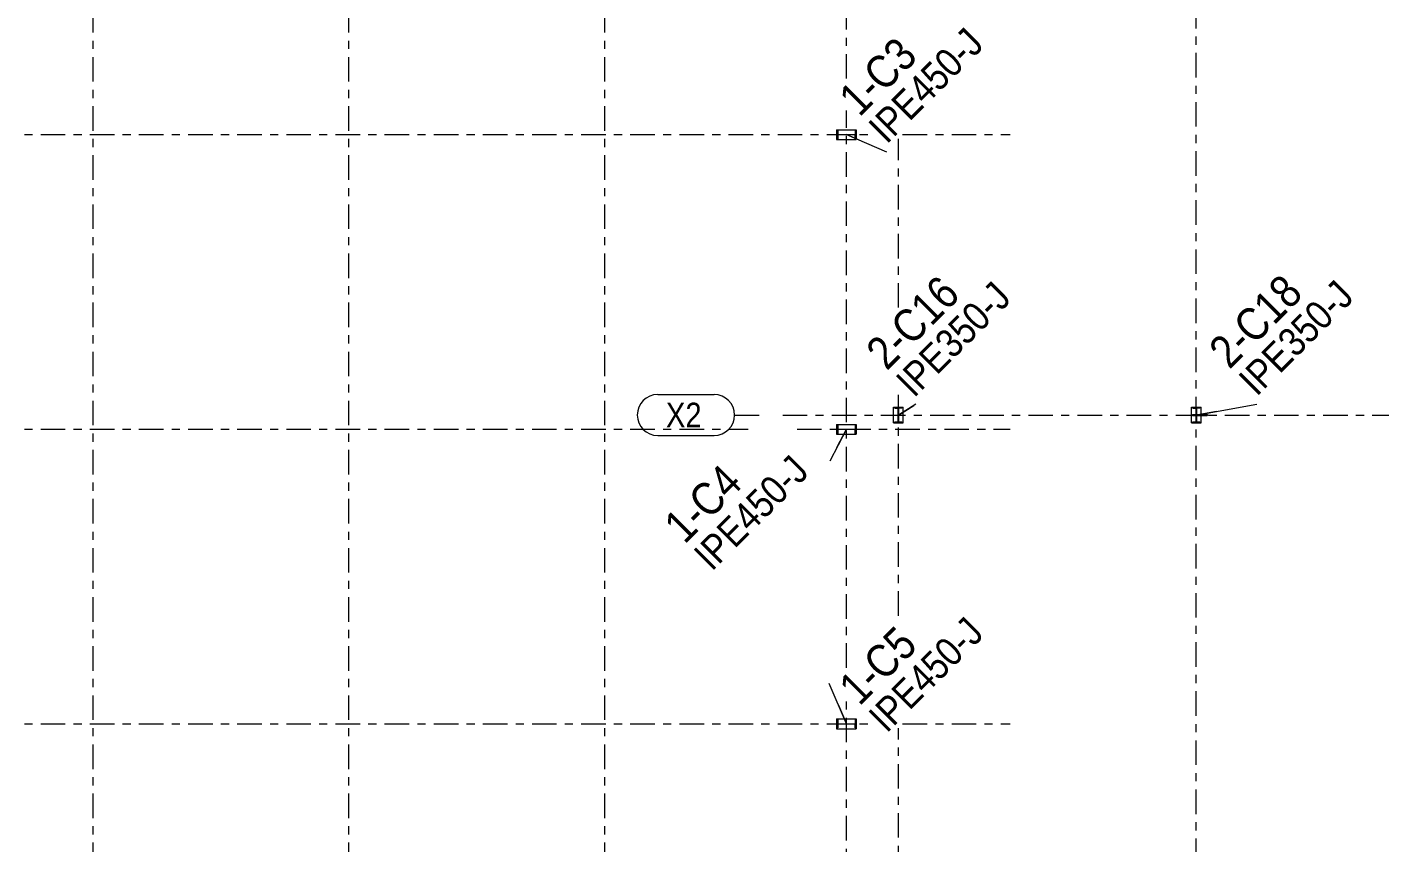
# Model space of a CAD drawing. Header units: millimetres. Extents: x -399 to 773, y -269 to 551.
# Drawn here: x -96.4 to 68.8, y 283.8 to 383.5 of the extents above; entities that cross this region are included whole.
import ezdxf

# ---------------------------------------------------------------- set-up
doc = ezdxf.new("R2010")
doc.units = ezdxf.units.MM
doc.linetypes.add('XKITLINE00', pattern=[0])
doc.linetypes.add('XKITLINE03', pattern=[6, 3, -1, 1, -1])
for name, color, linetype, lineweight in [('Part', 2, 'Continuous', 0), ('PartMark', 7, 'Continuous', 0), ('S-grid', 1, 'Continuous', 0)]:
    doc.layers.add(name, color=color, linetype=linetype, lineweight=lineweight)
doc.styles.add('ARIAL', font='ARIAL.TTF')

# ---------------------------------------------------------------- blocks, each defined once
blk = doc.blocks.new('*A19')
at = {"layer": 'Part'}
blk.add_hatch(color=3, dxfattribs=at).paths.add_polyline_path([(47.72, 336.18), (47.78, 336.16), (47.8, 336.12), (47.78, 336.09), (47.72, 336.07), (47.67, 336.09), (47.65, 336.12), (47.67, 336.16)], flags=17)
blk = doc.blocks.new('*A21')
at = {"layer": 'Part'}
blk.add_hatch(color=3, dxfattribs=at).paths.add_polyline_path([(45.9375, 336.945), (45.9375, 337), (46.8125, 337), (46.8125, 336.945), (46.3925, 336.945), (46.3925, 335.305), (46.8125, 335.305), (46.8125, 335.25), (45.9375, 335.25), (45.9375, 335.305), (46.3575, 335.305), (46.3575, 336.945)], flags=17)
blk = doc.blocks.new('*A120')
at = {"layer": 'Part'}
blk.add_hatch(color=3, dxfattribs=at).paths.add_polyline_path([(4.705, 334.3975), (4.705, 334.875), (4.775, 334.875), (4.775, 333.875), (4.705, 333.875), (4.705, 334.3525), (2.595, 334.3525), (2.595, 333.875), (2.525, 333.875), (2.525, 334.875), (2.595, 334.875), (2.595, 334.3975)], flags=17)
blk = doc.blocks.new('*A121')
at = {"layer": 'Part'}
blk.add_hatch(color=3, dxfattribs=at).paths.add_polyline_path([(4.705, 370.3975), (4.705, 370.875), (4.775, 370.875), (4.775, 369.875), (4.705, 369.875), (4.705, 370.3525), (2.595, 370.3525), (2.595, 369.875), (2.525, 369.875), (2.525, 370.875), (2.595, 370.875), (2.595, 370.3975)], flags=17)
blk = doc.blocks.new('*A122')
at = {"layer": 'Part'}
blk.add_hatch(color=3, dxfattribs=at).paths.add_polyline_path([(9.5625, 336.945), (9.5625, 337), (10.4375, 337), (10.4375, 336.945), (10.0175, 336.945), (10.0175, 335.305), (10.4375, 335.305), (10.4375, 335.25), (9.5625, 335.25), (9.5625, 335.305), (9.9825, 335.305), (9.9825, 336.945)], flags=17)
blk = doc.blocks.new('*A134')
at = {"layer": 'Part'}
blk.add_hatch(color=3, dxfattribs=at).paths.add_polyline_path([(4.705, 298.3975), (4.705, 298.875), (4.775, 298.875), (4.775, 297.875), (4.705, 297.875), (4.705, 298.3525), (2.595, 298.3525), (2.595, 297.875), (2.525, 297.875), (2.525, 298.875), (2.595, 298.875), (2.595, 298.3975)], flags=17)
blk = doc.blocks.new('*A207')
at = {"layer": 'S-grid', "color": 1, "linetype": 'XKITLINE03', "lineweight": 0}
for p, q in [((-10, 336.12), (-6.6, 336.12)), ((-4.13, 336.12), (121.34, 336.12))]:
    blk.add_line(p, q, dxfattribs=at)
at = {"layer": 'S-grid', "color": 3, "style": 'ARIAL', "width": 0.85}
blk.add_text('X2', height=3, dxfattribs=at).set_placement((-18.39, 334.62))
blk = doc.blocks.new('*A228')
at = {"layer": 'S-grid', "color": 1, "linetype": 'XKITLINE03', "lineweight": 0}
blk.add_line((46.38, 263.36), (46.38, 418.12), dxfattribs=at)
blk = doc.blocks.new('*A229')
at = {"layer": 'S-grid', "color": 1, "linetype": 'XKITLINE03', "lineweight": 0}
for p, q in [((10, 349.25), (10, 369.87)), ((10, 311.58), (10, 339.32)), ((10, 278.47), (10, 297.87))]:
    blk.add_line(p, q, dxfattribs=at)
blk = doc.blocks.new('*A230')
at = {"layer": 'S-grid', "color": 1, "linetype": 'XKITLINE03', "lineweight": 0}
for p, q in [((3.65, 377.23), (3.65, 468.35)), ((3.65, 305.23), (3.65, 373.34)), ((3.65, 272.12), (3.65, 301.34))]:
    blk.add_line(p, q, dxfattribs=at)
blk = doc.blocks.new('*A231')
at = {"layer": 'S-grid', "color": 1, "linetype": 'XKITLINE03', "lineweight": 0}
blk.add_line((-25.85, 16.86), (-25.85, 461.88), dxfattribs=at)
blk = doc.blocks.new('*A232')
at = {"layer": 'S-grid', "color": 1, "linetype": 'XKITLINE03', "lineweight": 0}
blk.add_line((-57.1, 16.86), (-57.1, 507.94), dxfattribs=at)
blk = doc.blocks.new('*A233')
at = {"layer": 'S-grid', "color": 1, "linetype": 'XKITLINE03', "lineweight": 0}
blk.add_line((-88.35, 16.86), (-88.35, 507.94), dxfattribs=at)
blk = doc.blocks.new('*A275')
at = {"layer": 'S-grid', "color": 1, "linetype": 'XKITLINE03', "lineweight": 0}
for p, q in [((-112.74, 370.38), (6.62, 370.38)), ((10.51, 370.38), (23.65, 370.38))]:
    blk.add_line(p, q, dxfattribs=at)
blk = doc.blocks.new('*A276')
at = {"layer": 'S-grid', "color": 1, "linetype": 'XKITLINE03', "lineweight": 0}
for p, q in [((-112.74, 334.38), (-8.35, 334.38)), ((-2.38, 334.38), (23.65, 334.38))]:
    blk.add_line(p, q, dxfattribs=at)
blk = doc.blocks.new('*A277')
at = {"layer": 'S-grid', "color": 1, "linetype": 'XKITLINE03', "lineweight": 0}
for p, q in [((-112.74, 298.38), (6.62, 298.38)), ((10.51, 298.38), (23.65, 298.38))]:
    blk.add_line(p, q, dxfattribs=at)
blk = doc.blocks.new('*A293')
at = {"layer": 'Part', "color": 2, "linetype": 'XKITLINE00', "lineweight": 0}
for p, q in [((45.91, 336.16), (45.9, 336.12)), ((45.9, 336.12), (45.91, 336.09)), ((45.93, 336.18), (45.91, 336.16)), ((45.91, 336.09), (45.93, 336.07)), ((45.93, 336.18), (46.36, 336.18)), ((45.93, 336.07), (46.36, 336.07)), ((46.39, 336.18), (47.72, 336.18)), ((46.39, 336.07), (47.72, 336.07)), ((47.65, 336.12), (47.67, 336.16)), ((47.67, 336.09), (47.65, 336.12)), ((47.67, 336.16), (47.72, 336.18)), ((47.72, 336.07), (47.67, 336.09)), ((47.72, 336.18), (47.78, 336.16)), ((47.78, 336.09), (47.72, 336.07)), ((47.78, 336.16), (47.8, 336.12)), ((47.8, 336.12), (47.78, 336.09))]:
    blk.add_line(p, q, dxfattribs=at)
blk = doc.blocks.new('*A295')
at = {"layer": 'Part', "color": 2, "linetype": 'XKITLINE00', "lineweight": 0}
for p, q in [((45.9375, 336.945), (45.9375, 337)), ((45.9375, 337), (46.8125, 337)), ((45.9375, 336.945), (46.3575, 336.945)), ((46.3575, 335.305), (46.3575, 336.945)), ((46.8125, 336.945), (46.3925, 336.945)), ((46.3925, 336.945), (46.3925, 335.305)), ((46.8125, 337), (46.8125, 336.945)), ((45.9375, 335.25), (45.9375, 335.305)), ((45.9375, 335.305), (46.3575, 335.305)), ((46.8125, 335.25), (45.9375, 335.25)), ((46.3925, 335.305), (46.8125, 335.305)), ((46.8125, 335.305), (46.8125, 335.25))]:
    blk.add_line(p, q, dxfattribs=at)
blk = doc.blocks.new('*A296')
at = {"layer": 'Part', "color": 2, "linetype": 'XKITLINE00', "lineweight": 0}
for p, q in [((45.775, 335.175), (45.775, 337.075)), ((45.775, 337.075), (46.975, 337.075)), ((46.975, 336.175), (46.975, 337.075)), ((46.975, 335.175), (46.975, 336.075)), ((45.775, 335.175), (46.975, 335.175))]:
    blk.add_line(p, q, dxfattribs=at)
blk = doc.blocks.new('*A469')
at = {"layer": 'Part', "color": 2, "linetype": 'XKITLINE00', "lineweight": 0}
for p, q in [((2.45, 298.975), (2.45, 297.775)), ((2.45, 298.975), (4.85, 298.975)), ((2.45, 297.775), (4.85, 297.775)), ((4.85, 298.975), (4.85, 297.775))]:
    blk.add_line(p, q, dxfattribs=at)
blk = doc.blocks.new('*A480')
at = {"layer": 'Part', "color": 2, "linetype": 'XKITLINE00', "lineweight": 0}
for p, q in [((2.525, 333.875), (2.525, 334.875)), ((2.525, 334.875), (2.595, 334.875)), ((2.595, 333.875), (2.525, 333.875)), ((2.595, 334.875), (2.595, 334.3975)), ((2.595, 334.3975), (4.705, 334.3975)), ((4.705, 334.3525), (2.595, 334.3525)), ((2.595, 334.3525), (2.595, 333.875)), ((4.775, 334.875), (4.705, 334.875)), ((4.705, 334.875), (4.705, 334.3975)), ((4.705, 333.875), (4.705, 334.3525)), ((4.775, 333.875), (4.705, 333.875)), ((4.775, 334.875), (4.775, 333.875))]:
    blk.add_line(p, q, dxfattribs=at)
blk = doc.blocks.new('*A481')
at = {"layer": 'Part', "color": 2, "linetype": 'XKITLINE00', "lineweight": 0}
for p, q in [((2.525, 369.875), (2.525, 370.875)), ((2.525, 370.875), (2.595, 370.875)), ((2.595, 370.875), (2.595, 370.3975)), ((2.595, 370.3975), (4.705, 370.3975)), ((4.705, 370.3525), (2.595, 370.3525)), ((2.595, 370.3525), (2.595, 369.875)), ((4.775, 370.875), (4.705, 370.875)), ((4.705, 370.875), (4.705, 370.3975)), ((4.705, 369.875), (4.705, 370.3525)), ((4.775, 370.875), (4.775, 369.875)), ((2.595, 369.875), (2.525, 369.875)), ((4.775, 369.875), (4.705, 369.875))]:
    blk.add_line(p, q, dxfattribs=at)
blk = doc.blocks.new('*A482')
at = {"layer": 'Part', "color": 2, "linetype": 'XKITLINE00', "lineweight": 0}
for p, q in [((9.5625, 336.945), (9.5625, 337)), ((9.5625, 337), (10.4375, 337)), ((9.5625, 336.945), (9.9825, 336.945)), ((9.9825, 335.305), (9.9825, 336.945)), ((10.4375, 336.945), (10.0175, 336.945)), ((10.0175, 336.945), (10.0175, 335.305)), ((10.4375, 337), (10.4375, 336.945)), ((9.5625, 335.25), (9.5625, 335.305)), ((9.5625, 335.305), (9.9825, 335.305)), ((10.4375, 335.25), (9.5625, 335.25)), ((10.0175, 335.305), (10.4375, 335.305)), ((10.4375, 335.305), (10.4375, 335.25))]:
    blk.add_line(p, q, dxfattribs=at)
blk = doc.blocks.new('*A483')
at = {"layer": 'Part', "color": 2, "linetype": 'XKITLINE00', "lineweight": 0}
for p, q in [((2.45, 334.975), (2.45, 333.775)), ((2.45, 334.975), (4.85, 334.975)), ((2.45, 333.775), (4.85, 333.775)), ((4.85, 334.975), (4.85, 333.775))]:
    blk.add_line(p, q, dxfattribs=at)
blk = doc.blocks.new('*A484')
at = {"layer": 'Part', "color": 2, "linetype": 'XKITLINE00', "lineweight": 0}
for p, q in [((9.4, 335.175), (9.4, 337.075)), ((9.4, 337.075), (10.6, 337.075)), ((10.6, 335.175), (10.6, 337.075)), ((9.4, 335.175), (10.6, 335.175))]:
    blk.add_line(p, q, dxfattribs=at)
blk = doc.blocks.new('*A485')
at = {"layer": 'Part', "color": 2, "linetype": 'XKITLINE00', "lineweight": 0}
for p, q in [((2.45, 370.975), (2.45, 369.775)), ((2.45, 370.975), (4.85, 370.975)), ((4.85, 370.975), (4.85, 369.775)), ((2.45, 369.775), (4.85, 369.775))]:
    blk.add_line(p, q, dxfattribs=at)
blk = doc.blocks.new('*A497')
at = {"layer": 'S-grid', "color": 1, "linetype": 'XKITLINE00', "lineweight": 0}
for p, q in [((-19.39, 338.62), (-12.5, 338.62)), ((-19.39, 333.62), (-12.5, 333.62))]:
    blk.add_line(p, q, dxfattribs=at)
for centre, start, end in [((-19.39, 336.12), 90, 270), ((-12.5, 336.12), 270, 90)]:
    blk.add_arc(centre, 2.5, start, end, dxfattribs=at)
blk = doc.blocks.new('*A502')
at = {"layer": 'Part', "color": 2, "linetype": 'XKITLINE00', "lineweight": 0}
for p, q in [((2.525, 297.875), (2.525, 298.875)), ((2.525, 298.875), (2.595, 298.875)), ((2.595, 297.875), (2.525, 297.875)), ((2.595, 298.875), (2.595, 298.3975)), ((2.595, 298.3975), (4.705, 298.3975)), ((4.705, 298.3525), (2.595, 298.3525)), ((2.595, 298.3525), (2.595, 297.875)), ((4.775, 298.875), (4.705, 298.875)), ((4.705, 298.875), (4.705, 298.3975)), ((4.705, 297.875), (4.705, 298.3525)), ((4.775, 297.875), (4.705, 297.875)), ((4.775, 298.875), (4.775, 297.875))]:
    blk.add_line(p, q, dxfattribs=at)
blk = doc.blocks.new('*A750')
at = {"layer": 'PartMark', "color": 7, "linetype": 'XKITLINE00', "lineweight": 0}
for p, q in [((12.13, 337.43), (10, 336.12)), ((10, 336.12), (11.9, 337.28))]:
    blk.add_line(p, q, dxfattribs=at)
at = {"layer": 'PartMark', "color": 3, "style": 'ARIAL', "width": 0.85}
blk.add_text('2-C16', height=4, rotation=45.0001, dxfattribs=at).set_placement((8.57, 341.46))
at = {"layer": 'PartMark', "color": 7, "style": 'ARIAL', "width": 0.85}
blk.add_text('IPE350-J', height=3.5, rotation=45.0001, dxfattribs=at).set_placement((11.9, 338.13))
blk = doc.blocks.new('*A752')
at = {"layer": 'PartMark', "color": 7, "linetype": 'XKITLINE00', "lineweight": 0}
for p, q in [((46.38, 336.12), (53.76, 337.44)), ((48.84, 336.56), (46.38, 336.12))]:
    blk.add_line(p, q, dxfattribs=at)
at = {"layer": 'PartMark', "color": 3, "style": 'ARIAL', "width": 0.85}
blk.add_text('2-C18', height=4, rotation=45.0001, dxfattribs=at).set_placement((50.44, 341.61))
at = {"layer": 'PartMark', "color": 7, "style": 'ARIAL', "width": 0.85}
blk.add_text('IPE350-J', height=3.5, rotation=45.0001, dxfattribs=at).set_placement((53.76, 338.29))
blk = doc.blocks.new('*A755')
at = {"layer": 'PartMark', "color": 7, "linetype": 'XKITLINE00', "lineweight": 0}
for p, q in [((3.65, 298.38), (1.56, 303.29)), ((2.67, 300.68), (3.65, 298.38))]:
    blk.add_line(p, q, dxfattribs=at)
at = {"layer": 'PartMark', "color": 7, "style": 'ARIAL', "width": 0.85}
blk.add_text('IPE450-J', height=3.5, rotation=45.0001, dxfattribs=at).set_placement((8.56, 297.14))
at = {"layer": 'PartMark', "color": 3, "style": 'ARIAL', "width": 0.85}
blk.add_text('1-C5', height=4, rotation=45.0001, dxfattribs=at).set_placement((5.24, 300.46))
blk = doc.blocks.new('*A757')
at = {"layer": 'PartMark', "color": 7, "linetype": 'XKITLINE00', "lineweight": 0}
for p, q in [((3.65, 334.38), (1.64, 330.5)), ((2.5, 332.16), (3.65, 334.38))]:
    blk.add_line(p, q, dxfattribs=at)
at = {"layer": 'PartMark', "color": 7, "style": 'ARIAL', "width": 0.85}
blk.add_text('IPE450-J', height=3.5, rotation=45.0001, dxfattribs=at).set_placement((-12.79, 316.92))
at = {"layer": 'PartMark', "color": 3, "style": 'ARIAL', "width": 0.85}
blk.add_text('1-C4', height=4, rotation=45.0001, dxfattribs=at).set_placement((-16.11, 320.25))
blk = doc.blocks.new('*A766')
at = {"layer": 'PartMark', "color": 7, "linetype": 'XKITLINE00', "lineweight": 0}
for p, q in [((3.65, 370.38), (8.56, 368.29)), ((5.95, 369.4), (3.65, 370.38))]:
    blk.add_line(p, q, dxfattribs=at)
at = {"layer": 'PartMark', "color": 7, "style": 'ARIAL', "width": 0.85}
blk.add_text('IPE450-J', height=3.5, rotation=45.0001, dxfattribs=at).set_placement((8.56, 369.14))
at = {"layer": 'PartMark', "color": 3, "style": 'ARIAL', "width": 0.85}
blk.add_text('1-C3', height=4, rotation=45.0001, dxfattribs=at).set_placement((5.24, 372.46))

msp = doc.modelspace()

# ---------------------------------------------------------------- block references
at = {"lineweight": 0}
for name in ['*A228', '*A233', '*A232', '*A231', '*A230', '*A229', '*A275', '*A485', '*A121', '*A481', '*A497', '*A207', '*A484', '*A296', '*A276', '*A122', '*A482', '*A293', '*A21', '*A295', '*A19', '*A483', '*A120', '*A480', '*A277', '*A469', '*A134', '*A502']:
    msp.add_blockref(name, (0, 0), dxfattribs=at)
at = {"layer": 'PartMark', "lineweight": 0}
for name in ['*A766', '*A750', '*A752', '*A757', '*A755']:
    msp.add_blockref(name, (0, 0), dxfattribs=at)

doc.saveas('drawing.dxf')
